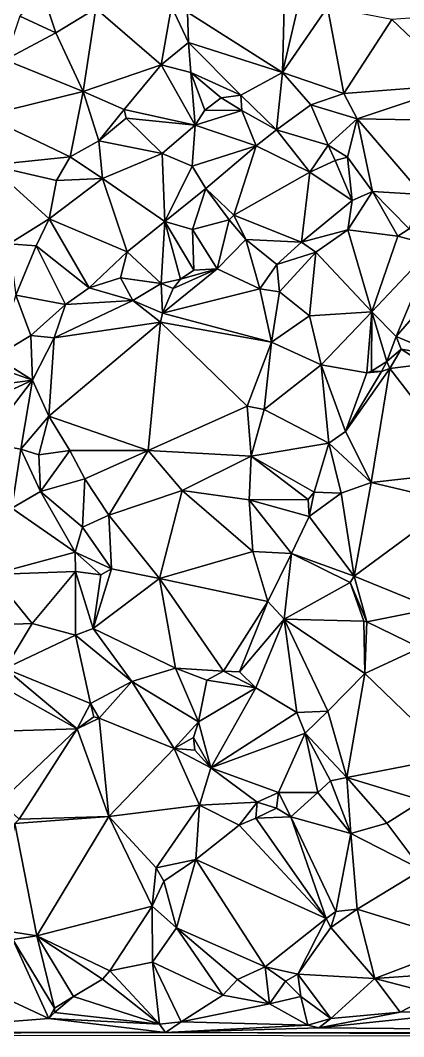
# Model space of a CAD drawing. Header units: metres. Extents: x -15 to 15, y -15 to 15.
# Drawn here: x -4.38 to 1.13, y -14.97 to -0.37 of the extents above; entities that cross this region are included whole.
import ezdxf

# ---------------------------------------------------------------- set-up
doc = ezdxf.new("R2010")
doc.units = ezdxf.units.M
doc.layers.add('STREET_MESH', color=7, linetype='Continuous')

msp = doc.modelspace()

# ---------------------------------------------------------------- linework, layer by layer
at = {"layer": 'STREET_MESH'}
for points in [[(-1.976, -0.255), (-0.613, -1.12), (-0.57, 0.394)], [(-0.57, 0.394), (-0.613, -1.12), (-0.31, 0.17)], [(-0.31, 0.17), (-0.613, -1.12), (0.035, -0.182)], [(-4.072, 0.075), (-4.383, -0.312), (-3.868, -0.55)], [(-3.293, -0.2), (-4.072, 0.075), (-3.868, -0.55)], [(-3.474, -1.393), (-3.293, -0.2), (-3.868, -0.55)], [(-3.293, -0.2), (-3.474, -1.393), (-2.353, -1.01)], [(-3.293, -0.2), (-2.353, -1.01), (-2.207, -0.172)], [(-2.353, -1.01), (-1.962, -0.69), (-2.207, -0.172)], [(-1.962, -0.69), (-1.976, -0.255), (-2.207, -0.172)], [(-0.613, -1.12), (-1.976, -0.255), (-1.962, -0.69)], [(-0.613, -1.12), (0.268, -1.421), (0.035, -0.182)], [(0.268, -1.421), (0.96, -0.359), (0.035, -0.182)], [(2.122, -0.273), (0.96, -0.359), (1.94, -1.29)], [(-3.868, -0.55), (-4.383, -0.312), (-4.592, -0.939)], [(0.96, -0.359), (0.268, -1.421), (1.94, -1.29)], [(-3.474, -1.393), (-3.868, -0.55), (-4.592, -0.939)], [(-1.962, -0.69), (-2.353, -1.01), (-1.925, -1.12)], [(-1.21, -1.445), (-0.613, -1.12), (-1.962, -0.69)], [(-1.21, -1.445), (-1.962, -0.69), (-1.925, -1.12)], [(-4.895, -1.74), (-3.474, -1.393), (-4.592, -0.939)], [(-3.474, -1.393), (-2.885, -1.65), (-2.353, -1.01)], [(-2.885, -1.65), (-1.866, -1.876), (-2.353, -1.01)], [(-2.353, -1.01), (-1.866, -1.876), (-1.925, -1.12)], [(-1.866, -1.876), (-1.724, -1.663), (-1.925, -1.12)], [(-1.724, -1.663), (-1.492, -1.482), (-1.925, -1.12)], [(-1.492, -1.482), (-1.21, -1.445), (-1.925, -1.12)], [(-1.21, -1.445), (-0.698, -1.945), (-0.613, -1.12)], [(-0.613, -1.12), (-0.698, -1.945), (-0.203, -1.585)], [(0.268, -1.421), (-0.613, -1.12), (-0.203, -1.585)], [(0.268, -1.421), (0.463, -1.787), (1.94, -1.29)], [(0.463, -1.787), (2.105, -1.816), (1.94, -1.29)], [(-3.661, -2.332), (-3.474, -1.393), (-4.895, -1.74)], [(-3.474, -1.393), (-3.661, -2.332), (-3.25, -2.103)], [(-2.885, -1.65), (-3.474, -1.393), (-3.25, -2.103)], [(-1.21, -1.445), (-1.492, -1.482), (-1.197, -1.664)], [(-0.698, -1.945), (-1.21, -1.445), (-1.197, -1.664)], [(0.268, -1.421), (-0.203, -1.585), (0.463, -1.787)], [(-1.197, -1.664), (-1.492, -1.482), (-1.724, -1.663)], [(-0.203, -1.585), (-0.698, -1.945), (0.046, -2.166)], [(0.463, -1.787), (-0.203, -1.585), (0.046, -2.166)], [(-4.812, -2.45), (-3.661, -2.332), (-4.895, -1.74)], [(-2.856, -1.778), (-2.885, -1.65), (-3.25, -2.103)], [(-2.885, -1.65), (-2.856, -1.778), (-1.866, -1.876)], [(-1.866, -1.876), (-1.197, -1.664), (-1.724, -1.663)], [(-1.197, -1.664), (-1.866, -1.876), (-0.991, -2.174)], [(-0.698, -1.945), (-1.197, -1.664), (-0.991, -2.174)], [(-2.856, -1.778), (-3.25, -2.103), (-2.338, -2.285)], [(-1.866, -1.876), (-2.856, -1.778), (-2.338, -2.285)], [(-1.907, -2.464), (-1.866, -1.876), (-2.338, -2.285)], [(-1.866, -1.876), (-1.907, -2.464), (-0.991, -2.174)], [(0.463, -1.787), (0.046, -2.166), (0.321, -2.334)], [(0.68, -2.831), (0.463, -1.787), (0.321, -2.334)], [(0.463, -1.787), (0.68, -2.831), (1.395, -2.871)], [(2.105, -1.816), (0.463, -1.787), (1.395, -2.871)], [(-0.216, -2.551), (-0.698, -1.945), (-0.991, -2.174)], [(0.046, -2.166), (-0.698, -1.945), (-0.216, -2.551)], [(-3.661, -2.332), (-3.195, -2.643), (-3.25, -2.103)], [(-3.25, -2.103), (-3.195, -2.643), (-2.338, -2.285)], [(-1.907, -2.464), (-1.71, -2.787), (-0.991, -2.174)], [(-1.71, -2.787), (-1.31, -3.171), (-0.991, -2.174)], [(-1.31, -3.171), (-0.216, -2.551), (-0.991, -2.174)], [(0.046, -2.166), (-0.216, -2.551), (0.148, -2.382)], [(0.046, -2.166), (0.148, -2.382), (0.321, -2.334)], [(-3.855, -2.673), (-3.661, -2.332), (-4.812, -2.45)], [(-3.195, -2.643), (-3.661, -2.332), (-3.855, -2.673)], [(-3.195, -2.643), (-2.3, -3.261), (-2.338, -2.285)], [(-2.3, -3.261), (-1.907, -2.464), (-2.338, -2.285)], [(0.148, -2.382), (0.388, -2.959), (0.321, -2.334)], [(0.388, -2.959), (0.68, -2.831), (0.321, -2.334)], [(-3.962, -3.22), (-3.855, -2.673), (-4.812, -2.45)], [(-4.536, -3.581), (-3.962, -3.22), (-4.812, -2.45)], [(-2.3, -3.261), (-1.71, -2.787), (-1.907, -2.464)], [(-0.216, -2.551), (0.388, -2.959), (0.148, -2.382)], [(-0.337, -3.556), (-0.216, -2.551), (-1.31, -3.171)], [(-0.337, -3.556), (0.388, -2.959), (-0.216, -2.551)], [(-2.841, -3.694), (-3.195, -2.643), (-3.962, -3.22)], [(-3.195, -2.643), (-3.855, -2.673), (-3.962, -3.22)], [(-2.3, -3.261), (-3.195, -2.643), (-2.841, -3.694)], [(-2.3, -3.261), (-1.902, -3.373), (-1.71, -2.787)], [(-1.902, -3.373), (-1.376, -3.235), (-1.71, -2.787)], [(-1.71, -2.787), (-1.376, -3.235), (-1.31, -3.171)], [(1.048, -3.473), (0.68, -2.831), (0.33, -3.382)], [(0.68, -2.831), (0.388, -2.959), (0.33, -3.382)], [(0.68, -2.831), (1.209, -3.366), (1.395, -2.871)], [(1.209, -3.366), (0.68, -2.831), (1.048, -3.473)], [(0.388, -2.959), (-0.337, -3.556), (0.33, -3.382)], [(-1.376, -3.235), (-1.139, -3.518), (-1.31, -3.171)], [(-1.139, -3.518), (-0.337, -3.556), (-1.31, -3.171)], [(-3.962, -3.22), (-4.536, -3.581), (-4.149, -3.612)], [(-3.388, -4.211), (-3.962, -3.22), (-4.149, -3.612)], [(-3.388, -4.211), (-2.841, -3.694), (-3.962, -3.22)], [(-2.354, -4.152), (-2.3, -3.261), (-2.841, -3.694)], [(-2.074, -4.087), (-2.3, -3.261), (-2.354, -4.152)], [(-2.3, -3.261), (-2.074, -4.087), (-1.884, -3.96)], [(-1.902, -3.373), (-2.3, -3.261), (-1.884, -3.96)], [(-1.376, -3.235), (-1.902, -3.373), (-1.551, -3.941)], [(-1.139, -3.518), (-1.376, -3.235), (-1.551, -3.941)], [(-1.902, -3.373), (-1.884, -3.96), (-1.551, -3.941)], [(-0.337, -3.556), (-0.13, -3.702), (0.33, -3.382)], [(-0.13, -3.702), (0.671, -4.558), (0.33, -3.382)], [(0.671, -4.558), (1.048, -3.473), (0.33, -3.382)], [(0.671, -4.558), (1.569, -3.61), (1.048, -3.473)], [(1.569, -3.61), (1.209, -3.366), (1.048, -3.473)], [(-4.536, -3.581), (-4.439, -4.316), (-4.149, -3.612)], [(-4.439, -4.316), (-3.728, -4.452), (-4.149, -3.612)], [(-3.728, -4.452), (-3.388, -4.211), (-4.149, -3.612)], [(-0.936, -4.226), (-1.139, -3.518), (-1.551, -3.941)], [(-0.337, -3.556), (-1.139, -3.518), (-0.69, -3.88)], [(-1.139, -3.518), (-0.936, -4.226), (-0.69, -3.88)], [(-0.13, -3.702), (-0.337, -3.556), (-0.69, -3.88)], [(1.569, -3.61), (0.671, -4.558), (1.02, -4.914)], [(2.012, -3.77), (1.569, -3.61), (1.02, -4.914)], [(-3.388, -4.211), (-2.936, -4.071), (-2.841, -3.694)], [(-2.936, -4.071), (-2.354, -4.152), (-2.841, -3.694)], [(-0.655, -4.271), (-0.13, -3.702), (-0.69, -3.88)], [(-0.13, -3.702), (-0.655, -4.271), (-0.224, -4.613)], [(0.671, -4.558), (-0.13, -3.702), (-0.224, -4.613)], [(1.71, -5.2), (2.012, -3.77), (1.02, -4.914)], [(-2.179, -4.224), (-2.333, -4.575), (-1.551, -3.941)], [(-2.333, -4.575), (-0.936, -4.226), (-1.551, -3.941)], [(-2.074, -4.087), (-2.179, -4.224), (-1.551, -3.941)], [(-1.884, -3.96), (-2.074, -4.087), (-1.551, -3.941)], [(-0.936, -4.226), (-0.655, -4.271), (-0.69, -3.88)], [(-2.936, -4.071), (-3.388, -4.211), (-2.761, -4.396)], [(-2.354, -4.152), (-2.936, -4.071), (-2.761, -4.396)], [(-2.074, -4.087), (-2.354, -4.152), (-2.179, -4.224)], [(-3.388, -4.211), (-3.728, -4.452), (-2.761, -4.396)], [(-2.333, -4.575), (-2.354, -4.152), (-2.761, -4.396)], [(-2.354, -4.152), (-2.333, -4.575), (-2.179, -4.224)], [(-0.936, -4.226), (-2.333, -4.575), (-0.771, -4.993)], [(-0.655, -4.271), (-0.936, -4.226), (-0.771, -4.993)], [(-4.738, -5.202), (-4.223, -4.898), (-4.439, -4.316)], [(-4.439, -4.316), (-4.223, -4.898), (-3.728, -4.452)], [(-0.655, -4.271), (-0.771, -4.993), (-0.224, -4.613)], [(-4.223, -4.898), (-3.889, -4.93), (-3.728, -4.452)], [(-3.889, -4.93), (-2.365, -4.704), (-2.761, -4.396)], [(-3.728, -4.452), (-3.889, -4.93), (-2.761, -4.396)], [(-2.365, -4.704), (-2.333, -4.575), (-2.761, -4.396)], [(-0.771, -4.993), (-2.333, -4.575), (-2.365, -4.704)], [(-0.771, -4.993), (-0.057, -5.318), (-0.224, -4.613)], [(-0.057, -5.318), (0.671, -4.558), (-0.224, -4.613)], [(-0.057, -5.318), (0.6, -5.434), (0.671, -4.558)], [(0.6, -5.434), (0.668, -5.411), (0.671, -4.558)], [(0.668, -5.411), (0.888, -5.273), (0.671, -4.558)], [(0.671, -4.558), (0.888, -5.273), (1.02, -4.914)], [(-2.365, -4.704), (-3.966, -6.058), (-2.539, -6.549)], [(-3.889, -4.93), (-3.966, -6.058), (-2.365, -4.704)], [(-1.117, -5.914), (-2.365, -4.704), (-2.539, -6.549)], [(-0.771, -4.993), (-2.365, -4.704), (-1.117, -5.914)], [(-4.223, -4.898), (-4.738, -5.202), (-4.202, -5.538)], [(-3.889, -4.93), (-4.223, -4.898), (-4.202, -5.538)], [(-3.966, -6.058), (-3.889, -4.93), (-4.202, -5.538)], [(0.888, -5.273), (1.092, -5.094), (1.02, -4.914)], [(1.092, -5.094), (1.71, -5.2), (1.02, -4.914)], [(-0.874, -5.962), (-0.771, -4.993), (-1.117, -5.914)], [(-0.874, -5.962), (-0.057, -5.318), (-0.771, -4.993)], [(1.092, -5.094), (0.888, -5.273), (0.931, -5.37)], [(1.431, -5.308), (1.092, -5.094), (0.931, -5.37)], [(1.092, -5.094), (1.431, -5.308), (1.71, -5.2)], [(-4.738, -5.202), (-4.777, -5.336), (-4.202, -5.538)], [(-4.777, -5.336), (-5.069, -5.655), (-4.202, -5.538)], [(-0.057, -5.318), (-0.874, -5.962), (0.057, -6.443)], [(0.6, -5.434), (-0.057, -5.318), (0.294, -6.275)], [(0.294, -6.275), (-0.057, -5.318), (0.057, -6.443)], [(0.294, -6.275), (0.665, -7.009), (0.931, -5.37)], [(0.813, -5.413), (0.294, -6.275), (0.931, -5.37)], [(0.931, -5.37), (0.665, -7.009), (2.071, -6.852)], [(0.888, -5.273), (0.668, -5.411), (0.813, -5.413)], [(0.888, -5.273), (0.813, -5.413), (0.931, -5.37)], [(1.431, -5.308), (0.931, -5.37), (2.071, -6.852)], [(-4.202, -5.538), (-5.143, -5.974), (-4.892, -6.439)], [(-5.069, -5.655), (-5.143, -5.974), (-4.202, -5.538)], [(-4.369, -6.53), (-4.202, -5.538), (-4.892, -6.439)], [(-4.369, -6.53), (-3.966, -6.058), (-4.202, -5.538)], [(0.813, -5.413), (0.6, -5.434), (0.294, -6.275)], [(0.813, -5.413), (0.668, -5.411), (0.6, -5.434)], [(-1.061, -6.629), (-1.117, -5.914), (-2.539, -6.549)], [(-1.061, -6.629), (-0.874, -5.962), (-1.117, -5.914)], [(-0.874, -5.962), (-1.061, -6.629), (0.057, -6.443)], [(-4.369, -6.53), (-4.112, -6.614), (-3.966, -6.058)], [(-3.966, -6.058), (-4.112, -6.614), (-3.665, -6.549)], [(-3.966, -6.058), (-3.665, -6.549), (-2.539, -6.549)], [(0.665, -7.009), (0.294, -6.275), (0.057, -6.443)], [(-4.498, -7.377), (-4.369, -6.53), (-4.892, -6.439)], [(-4.085, -7.14), (-4.369, -6.53), (-4.498, -7.377)], [(-4.085, -7.14), (-4.112, -6.614), (-4.369, -6.53)], [(-4.112, -6.614), (-4.085, -7.14), (-3.665, -6.549)], [(-4.085, -7.14), (-3.45, -6.957), (-3.665, -6.549)], [(-3.665, -6.549), (-3.45, -6.957), (-2.539, -6.549)], [(-3.45, -6.957), (-3.107, -7.479), (-2.539, -6.549)], [(-3.107, -7.479), (-2.051, -7.124), (-2.539, -6.549)], [(-2.051, -7.124), (-1.061, -6.629), (-2.539, -6.549)], [(-1.061, -6.629), (-0.158, -7.147), (0.057, -6.443)], [(-0.158, -7.147), (0.233, -7.161), (0.057, -6.443)], [(0.233, -7.161), (0.665, -7.009), (0.057, -6.443)], [(-1.061, -6.629), (-2.051, -7.124), (-1.089, -7.258)], [(-0.24, -7.252), (-1.061, -6.629), (-1.089, -7.258)], [(-0.24, -7.252), (-0.158, -7.147), (-1.061, -6.629)], [(0.665, -7.009), (1.858, -7.294), (2.071, -6.852)], [(-3.45, -6.957), (-4.085, -7.14), (-3.481, -7.652)], [(-3.107, -7.479), (-3.45, -6.957), (-3.481, -7.652)], [(-3.588, -8.008), (-4.085, -7.14), (-4.498, -7.377)], [(-4.085, -7.14), (-3.588, -8.008), (-3.481, -7.652)], [(-2.051, -7.124), (-3.107, -7.479), (-2.378, -8.388)], [(-2.051, -7.124), (-2.378, -8.388), (-1.036, -8.001)], [(-1.089, -7.258), (-2.051, -7.124), (-1.036, -8.001)], [(-0.158, -7.147), (-0.24, -7.252), (-0.227, -7.496)], [(0.233, -7.161), (-0.158, -7.147), (-0.227, -7.496)], [(0.665, -7.009), (0.233, -7.161), (0.42, -8.353)], [(1.858, -7.294), (0.665, -7.009), (0.42, -8.353)], [(-0.227, -7.496), (-0.24, -7.252), (-1.089, -7.258)], [(-0.481, -8.029), (-1.089, -7.258), (-1.036, -8.001)], [(-0.481, -8.029), (-0.227, -7.496), (-1.089, -7.258)], [(0.233, -7.161), (-0.227, -7.496), (0.42, -8.353)], [(1.557, -8.821), (1.858, -7.294), (0.42, -8.353)], [(-3.588, -8.008), (-4.498, -7.377), (-4.779, -8.33)], [(-3.069, -8.248), (-3.107, -7.479), (-3.481, -7.652)], [(-2.378, -8.388), (-3.107, -7.479), (-3.069, -8.248)], [(-0.227, -7.496), (-0.481, -8.029), (0.42, -8.353)], [(-3.588, -8.008), (-3.069, -8.248), (-3.481, -7.652)], [(-3.584, -8.287), (-3.588, -8.008), (-4.779, -8.33)], [(-3.219, -8.334), (-3.588, -8.008), (-3.584, -8.287)], [(-3.588, -8.008), (-3.219, -8.334), (-3.069, -8.248)], [(-2.378, -8.388), (-0.819, -8.721), (-1.036, -8.001)], [(-0.819, -8.721), (-0.481, -8.029), (-1.036, -8.001)], [(-0.481, -8.029), (-0.819, -8.721), (-0.588, -8.974)], [(0.363, -8.444), (-0.481, -8.029), (-0.588, -8.974)], [(-0.481, -8.029), (0.363, -8.444), (0.42, -8.353)], [(-4.204, -9.036), (-3.584, -8.287), (-4.779, -8.33)], [(-3.584, -8.287), (-4.204, -9.036), (-3.585, -9.202)], [(-3.584, -8.287), (-3.585, -9.202), (-3.329, -9.106)], [(-3.219, -8.334), (-3.584, -8.287), (-3.329, -9.106)], [(-2.378, -8.388), (-3.069, -8.248), (-3.329, -9.106)], [(-3.069, -8.248), (-3.219, -8.334), (-3.329, -9.106)], [(-4.866, -9.06), (-4.204, -9.036), (-4.779, -8.33)], [(-2.149, -9.676), (-2.378, -8.388), (-3.329, -9.106)], [(-2.378, -8.388), (-2.149, -9.676), (-1.458, -9.719)], [(-0.819, -8.721), (-2.378, -8.388), (-1.458, -9.719)], [(0.363, -8.444), (-0.588, -8.974), (0.556, -9.001)], [(0.363, -8.444), (0.6, -9.009), (0.42, -8.353)], [(0.6, -9.009), (0.363, -8.444), (0.556, -9.001)], [(0.6, -9.009), (1.557, -8.821), (0.42, -8.353)], [(-1.227, -9.73), (-0.819, -8.721), (-1.458, -9.719)], [(-0.819, -8.721), (-1.227, -9.73), (-0.588, -8.974)], [(0.6, -9.009), (1.367, -9.386), (1.557, -8.821)], [(-4.866, -9.06), (-4.596, -9.681), (-4.204, -9.036)], [(-4.204, -9.036), (-4.596, -9.681), (-3.585, -9.202)], [(-1.227, -9.73), (-0.993, -9.957), (-0.588, -8.974)], [(-0.588, -8.974), (-0.993, -9.957), (-0.405, -10.315)], [(0.556, -9.001), (-0.588, -8.974), (0.571, -9.751)], [(0.041, -10.295), (-0.588, -8.974), (-0.405, -10.315)], [(-0.588, -8.974), (0.041, -10.295), (0.571, -9.751)], [(0.6, -9.009), (0.556, -9.001), (0.571, -9.751)], [(1.367, -9.386), (0.6, -9.009), (0.571, -9.751)], [(-3.585, -9.202), (-2.776, -9.87), (-3.329, -9.106)], [(-2.776, -9.87), (-2.149, -9.676), (-3.329, -9.106)], [(-4.596, -9.681), (-3.369, -10.186), (-3.585, -9.202)], [(-3.369, -10.186), (-2.776, -9.87), (-3.585, -9.202)], [(1.815, -10.954), (1.367, -9.386), (0.571, -9.751)], [(-3.562, -10.546), (-4.596, -9.681), (-4.705, -9.907)], [(-3.562, -10.546), (-3.369, -10.186), (-4.596, -9.681)], [(-1.818, -10.448), (-2.149, -9.676), (-2.776, -9.87)], [(-2.149, -9.676), (-1.695, -9.85), (-1.458, -9.719)], [(-1.818, -10.448), (-1.695, -9.85), (-2.149, -9.676)], [(-1.695, -9.85), (-0.993, -9.957), (-1.458, -9.719)], [(-0.993, -9.957), (-1.227, -9.73), (-1.458, -9.719)], [(0.041, -10.295), (0.313, -11.246), (0.571, -9.751)], [(0.313, -11.246), (1.815, -10.954), (0.571, -9.751)], [(-5.289, -10.603), (-3.562, -10.546), (-4.705, -9.907)], [(-3.369, -10.186), (-3.246, -10.396), (-2.776, -9.87)], [(-3.246, -10.396), (-2.167, -10.831), (-2.776, -9.87)], [(-2.167, -10.831), (-1.818, -10.448), (-2.776, -9.87)], [(-0.993, -9.957), (-1.695, -9.85), (-1.818, -10.448)], [(-1.64, -11.109), (-0.993, -9.957), (-1.818, -10.448)], [(-0.993, -9.957), (-1.64, -11.109), (-0.405, -10.315)], [(-3.369, -10.186), (-3.562, -10.546), (-3.318, -10.377)], [(-3.246, -10.396), (-3.369, -10.186), (-3.318, -10.377)], [(-1.64, -11.109), (-0.283, -10.61), (-0.405, -10.315)], [(-0.283, -10.61), (0.041, -10.295), (-0.405, -10.315)], [(0.041, -10.295), (-0.283, -10.61), (0.313, -11.246)], [(-3.562, -10.546), (-3.246, -10.396), (-3.318, -10.377)], [(-3.246, -10.396), (-3.562, -10.546), (-3.103, -11.809)], [(-2.167, -10.831), (-3.246, -10.396), (-3.103, -11.809)], [(-2.167, -10.831), (-1.89, -10.672), (-1.818, -10.448)], [(-1.89, -10.672), (-1.64, -11.109), (-1.818, -10.448)], [(-4.663, -11.599), (-3.562, -10.546), (-5.289, -10.603)], [(-4.395, -11.846), (-3.562, -10.546), (-4.663, -11.599)], [(-3.562, -10.546), (-4.395, -11.846), (-3.103, -11.809)], [(-0.283, -10.61), (-1.64, -11.109), (-0.67, -11.461)], [(-0.105, -11.464), (-0.283, -10.61), (-0.67, -11.461)], [(-0.283, -10.61), (0.081, -11.293), (0.313, -11.246)], [(-0.105, -11.464), (0.081, -11.293), (-0.283, -10.61)], [(-1.89, -10.672), (-2.167, -10.831), (-1.868, -10.855)], [(-1.64, -11.109), (-1.89, -10.672), (-1.868, -10.855)], [(-1.803, -11.646), (-2.167, -10.831), (-3.103, -11.809)], [(-2.167, -10.831), (-1.64, -11.109), (-1.868, -10.855)], [(-2.167, -10.831), (-1.803, -11.646), (-1.64, -11.109)], [(1.815, -10.954), (0.313, -11.246), (1.401, -11.579)], [(-1.64, -11.109), (-1.803, -11.646), (-0.973, -11.603)], [(-1.64, -11.109), (-0.973, -11.603), (-0.67, -11.461)], [(0.081, -11.293), (-0.105, -11.464), (0.369, -12.053)], [(0.081, -11.293), (0.369, -12.053), (0.313, -11.246)], [(0.313, -11.246), (0.886, -11.905), (1.401, -11.579)], [(0.369, -12.053), (0.886, -11.905), (0.313, -11.246)], [(-0.973, -11.603), (-0.697, -11.686), (-0.67, -11.461)], [(-0.697, -11.686), (-0.491, -11.814), (-0.67, -11.461)], [(-0.491, -11.814), (-0.105, -11.464), (-0.67, -11.461)], [(-0.105, -11.464), (-0.491, -11.814), (0.369, -12.053)], [(-2.425, -12.545), (-1.803, -11.646), (-3.103, -11.809)], [(-1.803, -11.646), (-2.425, -12.545), (-1.856, -12.424)], [(-1.235, -11.933), (-1.803, -11.646), (-1.856, -12.424)], [(-0.973, -11.603), (-1.803, -11.646), (-1.235, -11.933)], [(-0.973, -11.603), (-1.235, -11.933), (-0.993, -11.83)], [(-0.697, -11.686), (-0.973, -11.603), (-0.993, -11.83)], [(0.886, -11.905), (1.389, -12.575), (1.401, -11.579)], [(-3.103, -11.809), (-4.453, -11.907), (-4.14, -13.522)], [(-4.395, -11.846), (-4.453, -11.907), (-3.103, -11.809)], [(-2.481, -13.095), (-3.103, -11.809), (-4.14, -13.522)], [(-2.425, -12.545), (-3.103, -11.809), (-2.481, -13.095)], [(-0.491, -11.814), (-0.697, -11.686), (-0.993, -11.83)], [(-0.491, -11.814), (-0.993, -11.83), (0.017, -13.275)], [(-0.491, -11.814), (0.154, -13.172), (0.369, -12.053)], [(0.154, -13.172), (-0.491, -11.814), (0.017, -13.275)], [(-4.453, -11.907), (-4.747, -13.428), (-4.14, -13.522)], [(-1.235, -11.933), (-1.856, -12.424), (0.017, -13.275)], [(-0.993, -11.83), (-1.235, -11.933), (0.017, -13.275)], [(0.369, -12.053), (1.389, -12.575), (0.886, -11.905)], [(0.154, -13.172), (0.46, -13.137), (0.369, -12.053)], [(0.46, -13.137), (1.389, -12.575), (0.369, -12.053)], [(-2.317, -12.736), (-2.425, -12.545), (-2.481, -13.095)], [(-2.425, -12.545), (-2.317, -12.736), (-1.856, -12.424)], [(-2.317, -12.736), (-2.133, -13.406), (-1.856, -12.424)], [(-2.133, -13.406), (-0.86, -13.968), (-1.856, -12.424)], [(-1.856, -12.424), (-0.86, -13.968), (0.017, -13.275)], [(1.389, -12.575), (0.46, -13.137), (2.045, -13.627)], [(-2.133, -13.406), (-2.317, -12.736), (-2.481, -13.095)], [(-3.092, -14.026), (-2.481, -13.095), (-4.14, -13.522)], [(-3.092, -14.026), (-2.477, -13.902), (-2.481, -13.095)], [(-2.477, -13.902), (-2.133, -13.406), (-2.481, -13.095)], [(0.46, -13.137), (0.084, -13.403), (0.715, -14.135)], [(0.46, -13.137), (0.154, -13.172), (0.084, -13.403)], [(2.045, -13.627), (0.46, -13.137), (0.715, -14.135)], [(-0.86, -13.968), (-0.391, -14.071), (0.017, -13.275)], [(-0.391, -14.071), (0.084, -13.403), (0.017, -13.275)], [(0.084, -13.403), (0.154, -13.172), (0.017, -13.275)], [(-4.747, -13.428), (-4.485, -13.572), (-4.14, -13.522)], [(-1.469, -14.372), (-2.133, -13.406), (-2.477, -13.902)], [(-2.133, -13.406), (-1.469, -14.372), (-1.255, -14.151)], [(-0.86, -13.968), (-2.133, -13.406), (-1.255, -14.151)], [(0.715, -14.135), (0.084, -13.403), (-0.391, -14.071)], [(-4.485, -13.572), (-5.346, -14.067), (-3.966, -14.708)], [(-4.485, -13.572), (-3.885, -14.56), (-4.14, -13.522)], [(-3.885, -14.56), (-4.485, -13.572), (-3.966, -14.708)], [(-3.195, -14.143), (-3.092, -14.026), (-4.14, -13.522)], [(-3.613, -14.395), (-3.195, -14.143), (-4.14, -13.522)], [(-3.885, -14.56), (-3.613, -14.395), (-4.14, -13.522)], [(2.045, -13.627), (0.715, -14.135), (1.873, -14.054)], [(-2.375, -14.79), (-2.477, -13.902), (-3.092, -14.026)], [(-2.066, -14.756), (-1.469, -14.372), (-2.477, -13.902)], [(-2.375, -14.79), (-2.066, -14.756), (-2.477, -13.902)], [(-0.798, -14.499), (-0.86, -13.968), (-1.255, -14.151)], [(-0.86, -13.968), (-0.566, -14.173), (-0.391, -14.071)], [(-0.566, -14.173), (-0.86, -13.968), (-0.798, -14.499)], [(-3.966, -14.708), (-5.346, -14.067), (-6.548, -14.909)], [(-2.375, -14.79), (-3.195, -14.143), (-3.613, -14.395)], [(-3.195, -14.143), (-2.375, -14.79), (-3.092, -14.026)], [(-1.469, -14.372), (-0.798, -14.499), (-1.255, -14.151)], [(-0.566, -14.173), (-0.349, -14.391), (-0.391, -14.071)], [(0.085, -14.709), (0.715, -14.135), (-0.391, -14.071)], [(-0.349, -14.391), (0.085, -14.709), (-0.391, -14.071)], [(0.085, -14.709), (1.08, -14.619), (0.715, -14.135)], [(0.715, -14.135), (1.577, -14.36), (1.873, -14.054)], [(1.08, -14.619), (1.577, -14.36), (0.715, -14.135)], [(-0.349, -14.391), (-0.566, -14.173), (-0.798, -14.499)], [(-3.885, -14.56), (-3.887, -14.625), (-3.613, -14.395)], [(-3.887, -14.625), (-2.375, -14.79), (-3.613, -14.395)], [(-1.469, -14.372), (-2.066, -14.756), (-0.798, -14.499)], [(-0.248, -14.807), (-0.349, -14.391), (-0.798, -14.499)], [(0.085, -14.709), (-0.349, -14.391), (-0.248, -14.807)], [(1.577, -14.36), (1.08, -14.619), (2.419, -14.578)], [(-3.887, -14.625), (-3.885, -14.56), (-3.966, -14.708)], [(-2.066, -14.756), (-0.248, -14.807), (-0.798, -14.499)], [(2.419, -14.578), (-0.089, -14.841), (8.004, -14.915)], [(2.419, -14.578), (1.08, -14.619), (-0.089, -14.841)], [(-2.289, -14.91), (-3.966, -14.708), (-6.548, -14.909)], [(-2.375, -14.79), (-3.887, -14.625), (-3.966, -14.708)], [(-2.375, -14.79), (-3.966, -14.708), (-2.289, -14.91)], [(0.085, -14.709), (-0.248, -14.807), (-0.089, -14.841)], [(1.08, -14.619), (0.085, -14.709), (-0.089, -14.841)], [(-2.066, -14.756), (-2.375, -14.79), (-2.289, -14.91)], [(-0.248, -14.807), (-2.066, -14.756), (-2.289, -14.91)], [(-0.089, -14.841), (-0.248, -14.807), (-2.289, -14.91)], [(8.004, -14.915), (-0.089, -14.841), (-2.289, -14.91)], [(-2.289, -14.91), (-6.548, -14.909), (-14.754, -14.937)], [(-2.289, -14.91), (-14.754, -14.937), (13.552, -14.97)], [(8.004, -14.915), (-2.289, -14.91), (13.552, -14.97)]]:
    msp.add_3dface(points, dxfattribs=at)

doc.saveas('drawing.dxf')
